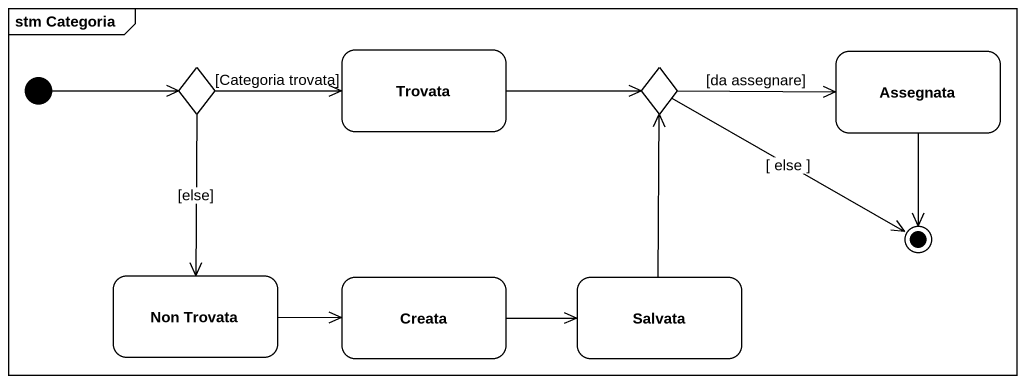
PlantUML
@startuml
mainframe stm Categoria
hide empty description
state Trovata
state Assegnata
state choice1 <<choice>>
state choice2 <<choice>>
state "Non Trovata" as Non_Trovata
state Creata
state Salvata
[*] -right-> choice1
Trovata -right-> choice2
choice1 -right-> Trovata : [Categoria trovata]
choice1 --> Non_Trovata : [else]
choice2 -right-> Assegnata : [da assegnare]
Non_Trovata -right-> Creata
Creata -right-> Salvata
Salvata -up-> choice2
Assegnata --> [*]
choice2 -right-> [*] : [ else ]
@enduml
